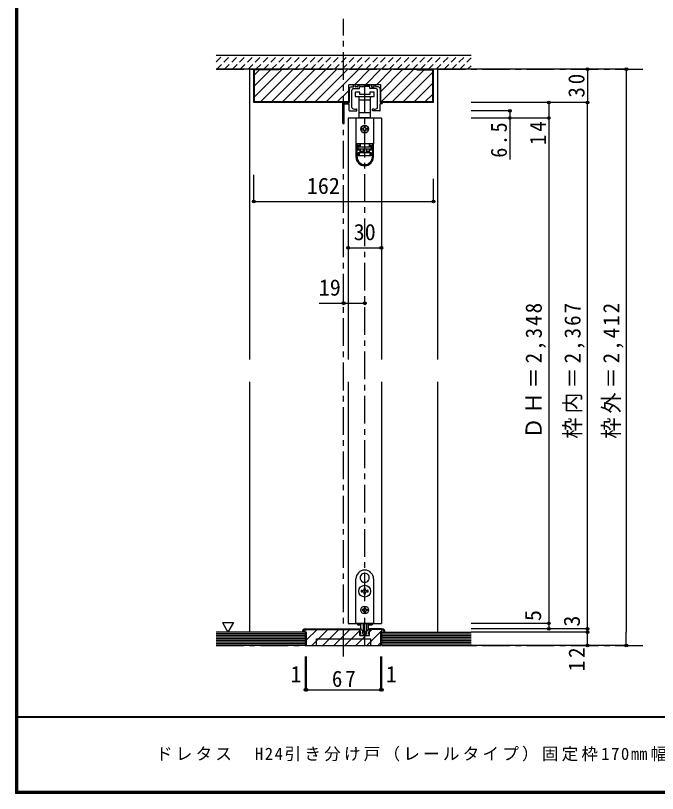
# Model space of a CAD drawing. Units: millimetres at full size, sheet at 1:5; details may follow other scales. Extents: x -973 to 977, y -718 to 696.
# Drawn here: x -973 to -394, y -701 to 0 of the extents above; entities that cross this region are included whole.
import ezdxf
from ezdxf.enums import TextEntityAlignment as Align

# ---------------------------------------------------------------- set-up
doc = ezdxf.new("R2010")
doc.units = ezdxf.units.MM
doc.header["$LTSCALE"] = 5
doc.header["$PDMODE"] = 32
doc.header["$PDSIZE"] = 2.5
doc.linetypes.add('CHAIN1', pattern=[8, 5, -1, 1, -1])
doc.linetypes.add('DASHED1', pattern=[1.8, 1.2, -0.6])
for name, color, linetype in [('0-1_通り芯', 4, 'CHAIN1'), ('0-3_仕上げ', 2, 'Continuous'), ('0-4_枠', 3, 'Continuous'), ('0-6_扉', 6, 'Continuous'), ('0-7_金物', 7, 'Continuous'), ('0-A_文字', 7, 'Continuous'), ('0-B_寸法', 7, 'Continuous'), ('0-C_ハッチ', 4, 'DASHED1'), ('F-1_枠', 6, 'Continuous'), ('F-A_文字', 7, 'Continuous')]:
    doc.layers.add(name, color=color, linetype=linetype)
doc.styles.add('ＭＳ ゴシック', font='')
doc.styles.get('ＭＳ ゴシック').set_extended_font_data('MS Gothic')

# ---------------------------------------------------------------- blocks, each defined once
blk = doc.blocks.new('03')
at = {"layer": '0-B_寸法'}
for p, q in [((-11.079, 7.476), (-9.529, 7.476)), ((-9.229, 7.776), (-9.229, 9.176)), ((-8.029, 9.476), (-8.929, 9.476)), ((-7.729, 7.776), (-7.729, 9.176)), ((-5.529, 7.476), (-7.429, 7.476)), ((-5.229, 9.176), (-5.229, 7.776)), ((-4.929, 9.476), (6.771, 9.476)), ((-3.729, 6.276), (-3.729, 7.676)), ((-3.429, 7.976), (0.621, 7.976)), ((0.921, 8.276), (0.621, 7.976)), ((0.921, 8.276), (1.221, 7.976)), ((5.271, 7.976), (1.221, 7.976)), ((5.571, 6.276), (5.571, 7.676)), ((7.071, 9.176), (7.071, 7.776)), ((7.371, 7.476), (9.271, 7.476)), ((9.571, 7.776), (9.571, 9.176)), ((9.871, 9.476), (10.771, 9.476)), ((11.071, 7.776), (11.071, 9.176)), ((12.921, 7.476), (11.371, 7.476)), ((-13.079, 5.476), (-13.079, -6.524)), ((-10.679, -11.096), (-10.679, 4.476)), ((-9.229, 5.976), (-4.029, 5.976)), ((11.071, 5.976), (5.871, 5.976)), ((12.521, -11.096), (12.521, 4.476)), ((14.921, 5.476), (14.921, -6.524)), ((-18.179, -6.524), (-13.079, -6.524)), ((16.321, -6.524), (14.921, -6.524)), ((-18.679, -25.124), (-18.679, -7.024)), ((-17.479, -25.124), (-17.479, -8.224)), ((-16.979, -7.724), (-13.079, -7.724)), ((-13.079, -13.724), (-13.079, -7.724)), ((-6.229, -13.724), (-6.229, -12.649)), ((8.071, -13.724), (8.071, -12.649)), ((16.321, -7.724), (14.921, -7.724)), ((14.921, -13.724), (14.921, -7.724)), ((-12.779, -14.024), (-6.529, -14.024)), ((14.621, -14.024), (8.371, -14.024))]:
    blk.add_line(p, q, dxfattribs=at)
for centre, radius, start, end in [((-11.079, 5.476), 2, 90, 180), ((-9.529, 7.776), 0.3, 270, 0), ((-8.929, 9.176), 0.3, 90, 180), ((-8.029, 9.176), 0.3, 0, 90), ((-7.429, 7.776), 0.3, 180, 270), ((-5.529, 7.776), 0.3, 270, 0), ((-4.929, 9.176), 0.3, 90, 180), ((-3.429, 7.676), 0.3, 90, 180), ((5.271, 7.676), 0.3, 0, 90), ((6.771, 9.176), 0.3, 0, 90), ((7.371, 7.776), 0.3, 180, 270), ((9.271, 7.776), 0.3, 270, 0), ((9.871, 9.176), 0.3, 90, 180), ((10.771, 9.176), 0.3, 0, 90), ((11.371, 7.776), 0.3, 180, 270), ((12.921, 5.476), 2, 0, 90), ((-9.229, 4.476), 1.5, 90, 180), ((-4.029, 6.276), 0.3, 270, 0), ((5.871, 6.276), 0.3, 180, 270), ((11.071, 4.476), 1.5, 0, 90), ((-18.179, -7.024), 0.5, 90, 180), ((16.321, -7.124), 0.6, 0, 90), ((-16.979, -8.224), 0.5, 90, 180), ((-12.779, -13.724), 0.3, 180, 270), ((-9.679, -11.096), 1, 180, 243.25632), ((-7.879, -7.524), 5, 243.25632, 284.75682), ((-6.529, -12.649), 0.3, 0, 104.75682), ((-6.529, -13.724), 0.3, 270, 0), ((8.371, -12.649), 0.3, 75.24318, 180), ((8.371, -13.724), 0.3, 180, 270), ((9.721, -7.524), 5, 255.24318, 296.74368), ((11.521, -11.096), 1, 296.74368, 0), ((14.621, -13.724), 0.3, 270, 0), ((16.321, -7.124), 0.6, 270, 0), ((-18.079, -25.124), 0.6, 180, 0)]:
    blk.add_arc(centre, radius, start, end, dxfattribs=at)
blk = doc.blocks.new('下荷重(戸車)')
at = {"layer": '0-7_金物'}
for p, q in [((8.5, 37.107), (4.5, 37.107)), ((-5.25, 30.107), (0, 30.107)), ((0, 30.107), (5.25, 30.107)), ((5.25, 30.107), (5.25, 33.107)), ((5.25, 18.507), (5.25, 30.107)), ((0, 18.507), (-5.25, 18.507)), ((-5.25, 18.507), (-5.25, 14.107)), ((-5.25, 14.107), (-4, 14.107)), ((-4, 14.107), (-4, 13.807)), ((4, 14.107), (-4, 14.107)), ((5.25, 18.507), (0, 18.507)), ((4, 14.107), (5.25, 14.107)), ((4, 13.807), (4, 14.107)), ((5.25, 14.107), (5.25, 18.507)), ((7.9, 13.807), (-7.9, 13.807)), ((-7.9, 13.807), (-7.9, -9.493)), ((7.9, 13.807), (7.9, -9.493)), ((-1.5, 4.307), (-2.5, 4.307)), ((-2.5, 3.307), (-1.5, 3.307)), ((-0.5, 6.307), (-0.5, 5.307)), ((-0.5, 2.307), (-0.5, 1.307)), ((0.5, 5.307), (0.5, 6.307)), ((0.5, 1.307), (0.5, 2.307)), ((2.5, 4.307), (1.5, 4.307)), ((1.5, 3.307), (2.5, 3.307)), ((7.9, -9.493), (-7.9, -9.493)), ((-7.9, -9.493), (-7.9, -9.593)), ((-6.9, -9.593), (-7.9, -9.593)), ((-7.9, -9.593), (-7.9, -21.293)), ((-4.2, -9.593), (-6.9, -9.593)), ((-6.9, -21.293), (-6.9, -9.593)), ((-6.1, -10.593), (-6.1, -15.293)), ((-6.1, -10.593), (-4.2, -10.593)), ((-5.9, -11.693), (-5.9, -12.193)), ((-4, -11.693), (-5.9, -11.693)), ((-5.9, -12.193), (5.9, -12.193)), ((-5.9, -14.193), (-5.9, -12.193)), ((-4.9, -9.593), (-4.9, -9.493)), ((-4.2, -9.593), (-4.2, -10.593)), ((-4, -11.693), (-4, -9.493)), ((4, -9.493), (4, -11.693)), ((5.9, -11.693), (4, -11.693)), ((6.9, -9.593), (4.2, -9.593)), ((4.2, -10.593), (4.2, -9.593)), ((4.2, -11.593), (4.2, -10.593)), ((4.2, -10.593), (6.1, -10.593)), ((6.1, -11.593), (4.2, -11.593)), ((4.9, -9.493), (4.9, -9.593)), ((5.9, -12.193), (5.9, -11.693)), ((5.9, -12.193), (5.9, -14.193)), ((6.1, -15.293), (6.1, -10.593)), ((6.9, -9.593), (6.9, -21.293)), ((7.9, -9.593), (6.9, -9.593)), ((7.9, -9.493), (7.9, -9.593)), ((7.9, -21.293), (7.9, -9.593)), ((-6.1, -14.293), (-4.2, -14.293)), ((-4.2, -15.293), (-6.1, -15.293)), ((5.9, -14.193), (-5.9, -14.193)), ((-5.9, -17.193), (-4.9, -17.193)), ((-4.9, -17.193), (4.9, -17.193)), ((-4.9, -17.193), (-4.9, -20.193)), ((4.9, -20.193), (-4.9, -20.193)), ((-4.2, -14.293), (-4.2, -15.293)), ((-4.2, -15.293), (-4.2, -17.193)), ((-4, -16.193), (-4, -14.193)), ((-1.5, -14.193), (-1.5, -17.193)), ((1.5, -14.193), (1.5, -17.193)), ((1.5, -16.193), (4, -16.193)), ((6.1, -15.293), (4.2, -15.293)), ((4.2, -17.193), (4.2, -15.293)), ((4.9, -17.193), (5.9, -17.193)), ((5.9, -17.193), (5.9, -20.193))]:
    blk.add_line(p, q, dxfattribs=at)
for points in [[(-8.5, 33.107), (0, 33.107), (8.5, 33.107), (8.5, 37.107)], [(4.5, 37.107), (4.5, 35.107), (-4.5, 35.107), (-4.5, 37.107), (-8.5, 37.107), (-8.5, 33.107)], [(-5.25, 33.107), (-5.25, 30.107), (-5.25, 18.507)], [(-4.2, -10.593), (-4.2, -11.593), (-6.1, -11.593)], [(-4.9, -20.193), (-5.9, -20.193), (-5.9, -17.193)], [(-4, -17.193), (-4, -16.193), (-1.5, -16.193)], [(4, -14.193), (4, -16.193), (4, -17.193)], [(4.2, -15.293), (4.2, -14.293), (6.1, -14.293)], [(5.9, -20.193), (4.9, -20.193), (4.9, -17.193)]]:
    blk.add_lwpolyline(points, dxfattribs=at)
blk.add_circle((0, 3.807), 3.5, dxfattribs=at)
for centre, radius, start, end in [((-2.5, 3.807), 0.5, 90, 180), ((-2.5, 3.807), 0.5, 180, 270), ((-1.5, 5.307), 1, 270, 0), ((-1.5, 2.307), 1, 0, 90), ((0, 6.307), 0.5, 90, 180), ((0, 1.307), 0.5, 180, 270), ((0, 6.307), 0.5, 0, 90), ((0, 1.307), 0.5, 270, 0), ((1.5, 5.307), 1, 180, 270), ((1.5, 2.307), 1, 90, 180), ((2.5, 3.807), 0.5, 0, 90), ((2.5, 3.807), 0.5, 270, 0), ((0, -21.293), 7.9, 180, 0), ((0, -21.293), 6.9, 180, 0)]:
    blk.add_arc(centre, radius, start, end, dxfattribs=at)

msp = doc.modelspace()

# ---------------------------------------------------------------- linework, layer by layer
at = {"layer": '0-1_通り芯'}
for p, q in [((-677.347, -577.5), (-677.347, -2.5)), ((-792.347, -48), (-403.347, -48)), ((-658.347, -567.5), (-658.347, -62)), ((-792.347, -567.5), (-403.347, -567.5))]:
    msp.add_line(p, q, dxfattribs=at)
at = {"layer": '0-3_仕上げ'}
for p, q in [((-711.847, -555.5), (-792.347, -555.5)), ((-711.847, -567.5), (-711.847, -555.5)), ((-642.847, -567.5), (-642.847, -555.5)), ((-642.847, -555.5), (-562.347, -555.5)), ((-711.847, -567.5), (-792.347, -567.5)), ((-642.847, -567.5), (-562.347, -567.5))]:
    msp.add_line(p, q, dxfattribs=at)
at = {"layer": '0-3_仕上げ', "color": 7}
for p, q in [((-711.847, -557), (-792.347, -557)), ((-711.847, -558.5), (-792.347, -558.5)), ((-711.847, -560), (-792.347, -560)), ((-642.847, -557), (-562.347, -557)), ((-642.847, -558.5), (-562.347, -558.5)), ((-642.847, -560), (-562.347, -560)), ((-711.847, -561.5), (-792.347, -561.5)), ((-711.847, -563), (-792.347, -563)), ((-711.847, -564.5), (-792.347, -564.5)), ((-711.847, -566), (-792.347, -566)), ((-642.847, -561.5), (-562.347, -561.5)), ((-642.847, -563), (-562.347, -563)), ((-642.847, -564.5), (-562.347, -564.5)), ((-642.847, -566), (-562.347, -566))]:
    msp.add_line(p, q, dxfattribs=at)
at = {"layer": '0-4_枠', "color": 4}
for p, q in [((-762.347, -48), (-758.347, -48)), ((-762.347, -48), (-762.347, -309.75)), ((-592.347, -48), (-596.347, -48)), ((-592.347, -309.75), (-592.347, -48)), ((-762.347, -329.75), (-762.347, -555.5)), ((-592.347, -555.5), (-592.347, -329.75))]:
    msp.add_line(p, q, dxfattribs=at)
at = {"layer": '0-4_枠'}
for p, q in [((-758.347, -78), (-758.347, -48)), ((-596.347, -48), (-758.347, -48)), ((-757.847, -77.5), (-757.847, -48.5)), ((-611.347, -48.5), (-611.347, -48)), ((-611.347, -48.5), (-596.847, -48.5)), ((-596.847, -77.5), (-596.847, -48.5)), ((-596.347, -78), (-596.347, -48)), ((-672.747, -78), (-672.747, -62)), ((-643.947, -62), (-672.747, -62)), ((-643.947, -78), (-643.947, -62)), ((-672.747, -78), (-758.347, -78)), ((-672.747, -77.5), (-757.847, -77.5)), ((-596.847, -77.5), (-643.947, -77.5)), ((-596.347, -78), (-643.947, -78)), ((-711.847, -552.5), (-662.747, -552.5)), ((-711.847, -553), (-662.747, -553)), ((-662.747, -558.5), (-662.747, -552.5)), ((-653.947, -558.5), (-653.947, -552.5)), ((-642.847, -552.5), (-653.947, -552.5)), ((-642.847, -553), (-653.947, -553)), ((-710.847, -555.5), (-714.847, -555.5)), ((-710.847, -567.5), (-710.847, -555.5)), ((-662.747, -558.5), (-653.947, -558.5)), ((-639.847, -555.5), (-643.847, -555.5)), ((-643.847, -567.5), (-643.847, -555.5)), ((-710.847, -567.5), (-643.847, -567.5)), ((-701.847, -561.5), (-652.847, -561.5)), ((-701.847, -567.5), (-701.847, -561.5)), ((-652.847, -567.5), (-652.847, -561.5))]:
    msp.add_line(p, q, dxfattribs=at)
msp.add_lwpolyline([(-735.847, -48), (-735.847, -48.5), (-757.847, -48.5)], dxfattribs=at)
for centre, radius, start, end in [((-711.847, -555.5), 3, 90, 180), ((-711.847, -555.5), 2.5, 90.0008, 180), ((-642.847, -555.5), 3, 0, 90), ((-642.847, -555.5), 2.5, 0, 90)]:
    msp.add_arc(centre, radius, start, end, dxfattribs=at)
at = {"layer": '0-6_扉'}
for p, q in [((-643.347, -92), (-673.347, -92)), ((-673.347, -92), (-673.347, -309.75)), ((-643.347, -92), (-643.347, -309.75)), ((-673.347, -329.75), (-673.347, -547.5)), ((-643.347, -329.75), (-643.347, -547.5)), ((-673.347, -547.5), (-643.347, -547.5))]:
    msp.add_line(p, q, dxfattribs=at)
at = {"layer": '0-7_金物'}
for p, q in [((-658.446, -502.351), (-658.347, -502.45)), ((-658.248, -502.351), (-658.347, -502.45)), ((-666.347, -547.5), (-666.347, -507.5)), ((-661.989, -508.489), (-661.854, -508.525)), ((-661.891, -508.66), (-661.854, -508.525)), ((-654.705, -508.489), (-654.84, -508.525)), ((-654.803, -508.66), (-654.84, -508.525)), ((-650.347, -507.5), (-650.347, -547.5)), ((-660.547, -518), (-661.497, -518)), ((-661.497, -518), (-661.497, -519)), ((-658.847, -515.35), (-658.847, -516.3)), ((-657.847, -515.35), (-658.847, -515.35)), ((-657.847, -516.3), (-657.847, -515.35)), ((-655.197, -518), (-656.147, -518)), ((-655.197, -519), (-655.197, -518)), ((-661.497, -519), (-660.547, -519)), ((-657.847, -521.65), (-657.847, -520.7)), ((-656.147, -519), (-655.197, -519)), ((-660.147, -535), (-660.747, -535)), ((-660.747, -535), (-660.747, -536)), ((-660.747, -536), (-660.147, -536)), ((-658.847, -533.1), (-657.847, -533.1)), ((-658.847, -533.1), (-658.847, -533.7)), ((-658.847, -537.3), (-658.847, -537.9)), ((-657.847, -537.9), (-658.847, -537.9)), ((-657.847, -533.1), (-657.847, -533.7)), ((-657.847, -537.3), (-657.847, -537.9)), ((-656.547, -535), (-655.947, -535)), ((-650.347, -547.5), (-666.347, -547.5)), ((-664.947, -547.5), (-664.947, -548.7)), ((-664.947, -548.7), (-661.815, -548.7)), ((-662.847, -552.5), (-662.304, -552.5)), ((-662.847, -553.5), (-662.847, -552.5)), ((-660.685, -553.912), (-661.95, -552.647)), ((-661.847, -551.921), (-661.847, -547.5)), ((-659.847, -547.5), (-659.847, -555.121)), ((-656.847, -547.5), (-656.847, -555.121)), ((-656.009, -553.912), (-654.743, -552.647)), ((-654.879, -548.7), (-651.747, -548.7)), ((-654.847, -551.921), (-654.847, -547.5)), ((-651.747, -547.5), (-651.747, -548.7)), ((-662.147, -558.5), (-662.633, -557.274)), ((-661.847, -557), (-662.447, -557)), ((-661.047, -558.5), (-662.147, -558.5)), ((-661.847, -557), (-661.847, -555.736)), ((-661.047, -558.5), (-660.847, -558.3)), ((-660.847, -558.3), (-660.647, -558.5)), ((-656.047, -558.5), (-660.647, -558.5)), ((-660.473, -554), (-660.147, -554)), ((-659.947, -556.7), (-659.947, -554.2)), ((-657.147, -555.421), (-659.547, -555.421)), ((-658.347, -557.3), (-658.047, -557)), ((-658.047, -557), (-657.047, -557)), ((-656.747, -556.7), (-656.747, -554.2)), ((-656.221, -554), (-656.547, -554)), ((-655.847, -558.3), (-656.047, -558.5)), ((-655.647, -558.5), (-655.847, -558.3)), ((-655.647, -558.5), (-654.547, -558.5)), ((-654.847, -557), (-654.847, -555.736)), ((-654.847, -557), (-654.247, -557)), ((-654.547, -558.5), (-654.061, -557.274))]:
    msp.add_line(p, q, dxfattribs=at)
for points in [[(-658.847, -520.7), (-658.847, -521.65), (-657.847, -521.65)], [(-655.947, -535), (-655.947, -536), (-656.547, -536)], [(-653.847, -553.5), (-653.847, -552.5), (-654.39, -552.5)], [(-659.647, -557), (-658.647, -557), (-658.347, -557.3)]]:
    msp.add_lwpolyline(points, dxfattribs=at)
for centre, radius in [((-658.347, -518.5), 5.35), ((-658.347, -535.5), 3.5)]:
    msp.add_circle(centre, radius, dxfattribs=at)
for centre, radius, start, end in [((-658.347, -507.5), 8, 0, 180), ((-658.347, -506.5), 4.15, 91.3645, 208.6355), ((-658.347, -506.5), 4.15, 331.3645, 88.6355), ((-658.347, -506.5), 4.15, 211.3645, 328.6355), ((-660.547, -516.3), 1.7, 270, 0), ((-656.147, -516.3), 1.7, 180, 270), ((-660.547, -520.7), 1.7, 0, 90), ((-656.147, -520.7), 1.7, 90, 180), ((-660.147, -533.7), 1.3, 270, 0), ((-660.147, -537.3), 1.3, 0, 90), ((-656.547, -533.7), 1.3, 180, 270), ((-656.547, -537.3), 1.3, 90, 180), ((-664.847, -555.736), 3, 0, 48.19), ((-662.304, -553), 0.5, 45, 90), ((-659.847, -551.921), 2, 180, 264.78409), ((-660.473, -553.7), 0.3, 225, 270), ((-660.047, -554.112), 0.2, 0, 84.78409), ((-656.647, -554.112), 0.2, 95.21591, 180), ((-656.847, -551.921), 2, 275.21591, 0), ((-656.221, -553.7), 0.3, 270, 315), ((-651.847, -555.736), 3, 131.81, 180), ((-654.39, -553), 0.5, 90, 135), ((-662.447, -557.2), 0.2, 90, 201.616), ((-660.147, -554.2), 0.2, 0, 90), ((-659.647, -556.7), 0.3, 180, 270), ((-659.547, -555.121), 0.3, 180, 270), ((-657.147, -555.121), 0.3, 270, 0), ((-657.047, -556.7), 0.3, 270, 0), ((-656.547, -554.2), 0.2, 90, 180), ((-654.247, -557.2), 0.2, 338.384, 90)]:
    msp.add_arc(centre, radius, start, end, dxfattribs=at)
at = {"layer": '0-A_文字'}
msp.add_line((-786.782, -546.686), (-781.782, -555.347), dxfattribs=at)
msp.add_lwpolyline([(-786.782, -546.686), (-776.782, -546.686), (-781.782, -555.347)], dxfattribs=at)
at = {"layer": '0-B_寸法', "color": 2}
for p, q in [((-562.347, -35.5), (-792.347, -35.5)), ((-562.347, -48), (-792.347, -48))]:
    msp.add_line(p, q, dxfattribs=at)
at = {"layer": '0-B_寸法', "color": 4, "linetype": 'DASHED1'}
for p, q in [((-792.347, -41.466), (-786.381, -35.5)), ((-791.81, -48), (-779.31, -35.5)), ((-784.739, -48), (-772.239, -35.5)), ((-777.668, -48), (-765.168, -35.5)), ((-770.596, -48), (-758.096, -35.5)), ((-763.525, -48), (-751.025, -35.5)), ((-756.454, -48), (-743.954, -35.5)), ((-749.383, -48), (-736.883, -35.5)), ((-742.312, -48), (-729.812, -35.5)), ((-735.241, -48), (-722.741, -35.5)), ((-728.17, -48), (-715.67, -35.5)), ((-721.099, -48), (-708.599, -35.5)), ((-714.028, -48), (-701.528, -35.5)), ((-706.957, -48), (-694.457, -35.5)), ((-699.886, -48), (-687.386, -35.5)), ((-692.815, -48), (-680.315, -35.5)), ((-685.744, -48), (-673.244, -35.5)), ((-678.673, -48), (-666.173, -35.5)), ((-671.601, -48), (-659.101, -35.5)), ((-664.53, -48), (-652.03, -35.5)), ((-657.459, -48), (-644.959, -35.5)), ((-650.388, -48), (-637.888, -35.5)), ((-643.317, -48), (-630.817, -35.5)), ((-636.246, -48), (-623.746, -35.5)), ((-629.175, -48), (-616.675, -35.5)), ((-622.104, -48), (-609.604, -35.5)), ((-615.033, -48), (-602.533, -35.5)), ((-607.962, -48), (-595.462, -35.5)), ((-600.891, -48), (-588.391, -35.5)), ((-593.82, -48), (-581.32, -35.5)), ((-586.749, -48), (-574.249, -35.5)), ((-579.678, -48), (-567.178, -35.5)), ((-572.607, -48), (-562.347, -37.74)), ((-565.535, -48), (-562.347, -44.812))]:
    msp.add_line(p, q, dxfattribs=at)
at = {"layer": '0-B_寸法', "color": 4}
for p, q in [((-422.347, -48), (-562.347, -48)), ((-457.347, -48), (-457.347, -78)), ((-422.347, -48), (-422.347, -555.5)), ((-457.347, -78), (-562.347, -78)), ((-492.347, -78), (-492.347, -92)), ((-457.347, -567.167), (-457.347, -78)), ((-527.347, -85.5), (-562.347, -85.5)), ((-527.347, -85.5), (-527.347, -129.4)), ((-492.347, -92), (-562.347, -92)), ((-492.347, -92), (-492.347, -547.5)), ((-758.347, -167.304), (-758.347, -143.246)), ((-596.347, -167.304), (-596.347, -146.746)), ((-758.347, -167.304), (-596.347, -167.304)), ((-673.347, -209), (-643.347, -209)), ((-699.347, -259), (-658.347, -259)), ((-492.347, -547.5), (-562.347, -547.5)), ((-457.347, -552.5), (-562.347, -552.5)), ((-492.347, -547.5), (-492.347, -552.5)), ((-457.347, -555.5), (-562.347, -555.5)), ((-422.347, -567.5), (-422.347, -555.5)), ((-422.347, -567.5), (-562.347, -567.5)), ((-457.347, -567.5), (-457.347, -567.167)), ((-711.847, -607.5), (-711.847, -577.5)), ((-710.847, -607.5), (-710.847, -577.5)), ((-711.847, -607.5), (-710.847, -607.5))]:
    msp.add_line(p, q, dxfattribs=at)
for points in [[(-710.847, -607.5), (-643.847, -607.5), (-643.847, -577.5)], [(-643.847, -607.5), (-642.847, -607.5), (-642.847, -577.5)]]:
    msp.add_lwpolyline(points, dxfattribs=at)
at = {"layer": '0-B_寸法'}
for p in [(-457.347, -48), (-422.347, -48), (-492.347, -78), (-457.347, -78), (-527.347, -85.5), (-527.347, -92), (-492.347, -92), (-758.347, -167.304), (-596.347, -167.304), (-673.347, -209), (-643.347, -209), (-677.347, -259), (-658.347, -259), (-492.347, -547.5), (-492.347, -552.5), (-457.347, -552.5), (-457.347, -555.5), (-457.347, -567.5), (-422.347, -567.5), (-711.847, -607.5), (-710.847, -607.5), (-643.847, -607.5), (-642.847, -607.5)]:
    msp.add_point(p, dxfattribs=at)
at = {"layer": '0-C_ハッチ', "linetype": 'Continuous'}
for p, q in [((-757.847, -72.986), (-732.861, -48)), ((-757.847, -63.087), (-743.261, -48.5)), ((-757.847, -53.187), (-753.16, -48.5)), ((-752.462, -77.5), (-722.962, -48)), ((-742.562, -77.5), (-713.062, -48)), ((-732.663, -77.5), (-703.163, -48)), ((-693.263, -48), (-722.763, -77.5)), ((-683.364, -48), (-712.864, -77.5)), ((-702.964, -77.5), (-673.464, -48)), ((-693.065, -77.5), (-663.565, -48)), ((-667.665, -62), (-653.665, -48)), ((-657.766, -62), (-643.766, -48)), ((-647.866, -62), (-633.866, -48)), ((-643.947, -67.98), (-623.967, -48)), ((-643.567, -77.5), (-614.067, -48)), ((-633.668, -77.5), (-604.668, -48.5)), ((-623.768, -77.5), (-596.847, -50.579)), ((-613.869, -77.5), (-596.847, -60.478)), ((-683.165, -77.5), (-672.747, -67.082)), ((-673.266, -77.5), (-672.747, -76.981)), ((-603.969, -77.5), (-596.847, -70.378)), ((-713.783, -555.5), (-711.283, -553)), ((-710.847, -562.463), (-701.384, -553)), ((-705.984, -567.5), (-691.484, -553)), ((-696.085, -567.5), (-681.585, -553)), ((-686.185, -567.5), (-671.685, -553)), ((-656.487, -567.5), (-642.101, -553.114)), ((-653.947, -555.061), (-651.886, -553)), ((-676.286, -567.5), (-662.747, -553.961)), ((-666.386, -567.5), (-657.386, -558.5)), ((-646.587, -567.5), (-643.847, -564.76))]:
    msp.add_line(p, q, dxfattribs=at)
at = {"layer": 'F-1_枠'}
for p, q in [((-973.347, 695.833), (-973.347, -700.833)), ((-972.514, 695.833), (-972.514, -700.833)), ((-971.68, 695.833), (-971.68, -700.833)), ((976.653, -631.667), (-973.347, -631.667)), ((976.653, -632.5), (-973.347, -632.5)), ((976.653, -699.167), (-973.347, -699.167)), ((976.653, -700), (-973.347, -700)), ((976.653, -700.833), (-973.347, -700.833))]:
    msp.add_line(p, q, dxfattribs=at)

# ---------------------------------------------------------------- block references
at = {"layer": '0-7_金物'}
for name, p in [('03', (-659.268, -71.476)), ('下荷重(戸車)', (-658.347, -105.807))]:
    msp.add_blockref(name, p, dxfattribs=at)

# ---------------------------------------------------------------- texts
at = {"layer": '0-B_寸法', "style": 'ＭＳ ゴシック'}
for s, p in [('162', (-710.619, -164.804)), ('30', (-668.347, -206.5)), ('19', (-699.847, -256.5)), ('1', (-725.347, -605)), ('1', (-639.347, -605))]:
    msp.add_text(s, height=14.66, dxfattribs=at).set_placement(p, align=Align.BOTTOM_LEFT)
for s, p in [('5', (-494.847, -545.5)), ('3', (-459.847, -550.5))]:
    msp.add_text(s, height=14.66, rotation=90, dxfattribs=at).set_placement(p, align=Align.BOTTOM_LEFT)
at = {"layer": '0-B_寸法', "char_height": 14.66, "attachment_point": 7, "rotation": 90, "style": 'ＭＳ ゴシック'}
for s, insert in [('\\T1.27;\\W0.95;30', (-459.847, -73.625)), ('\\T1.27;\\W0.9;6.5', (-529.847, -127.734)), ('\\T1.27;\\W0.95;14', (-494.847, -116.376)), ('\\T1.19;\\W0.95;ＤＨ＝2,348', (-494.847, -381)), ('\\T1.19;\\W0.95;枠内＝2,367', (-459.847, -381)), ('\\T1.19;\\W0.95;枠外＝2,412', (-424.847, -381)), ('\\T1.27;\\W0.95;12', (-459.847, -590.75))]:
    msp.add_mtext(s, dxfattribs=dict(at, insert=insert))
at = {"layer": '0-B_寸法', "insert": (-687.972, -605), "char_height": 14.66, "attachment_point": 7, "style": 'ＭＳ ゴシック'}
msp.add_mtext('\\T1.27;\\W0.95;67', dxfattribs=at)
at = {"layer": 'F-A_文字', "insert": (-846.68, -673.333), "char_height": 11, "attachment_point": 7, "style": 'ＭＳ ゴシック'}
msp.add_mtext('\\T1.19;ドレタス\u3000H24引き分け戸（レールタイプ）固定枠170㎜幅\u30003方枠＋敷居Q型／床直付けレール', dxfattribs=at)

doc.saveas('drawing.dxf')
